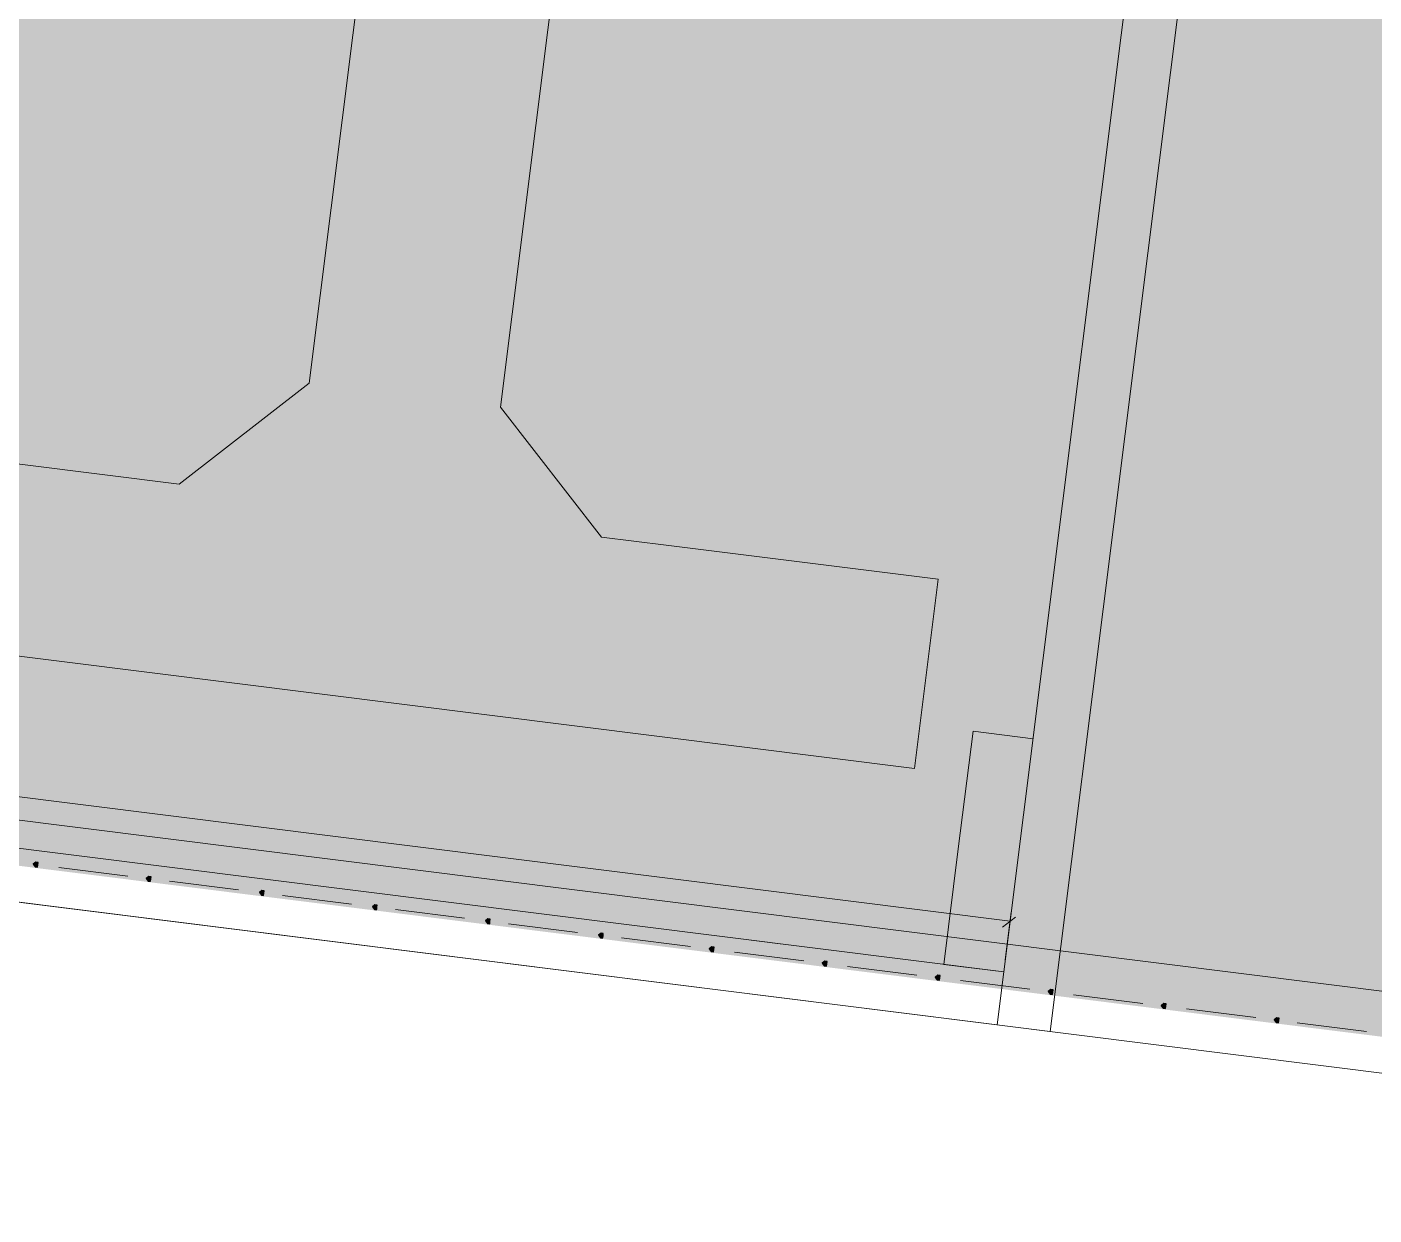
# Model space of a CAD drawing. Header units: metres. Extents: x -4 to 509425, y 7549 to 4732445.
# Drawn here: x 476000.656 to 476005.562, y 4719705.192 to 4719709.517 of the extents above; entities that cross this region are included whole.
import ezdxf

# ---------------------------------------------------------------- set-up
doc = ezdxf.new("R2010")
doc.units = ezdxf.units.M
doc.header["$LTSCALE"] = 0.01
doc.header["$MEASUREMENT"] = 0
doc.layers.get('0').update_dxf_attribs({"lineweight": 0})
doc.layers.add('_SUBESTACIÓN', color=1, linetype='Continuous')
doc.layers.add('SUBESTACION LA VID', color=253, linetype='Continuous')

# ---------------------------------------------------------------- blocks, each defined once
blk = doc.blocks.new('A$Cfff6051d')
at = {"layer": 'SUBESTACION LA VID', "transparency": 33554687}
h = blk.add_hatch(color=256, dxfattribs=at)
h.dxf.hatch_style = 2
h.paths.add_polyline_path([(476000.6961, 4719706.4668), (476000.6972, 4719706.4752), (476000.6888, 4719706.4762), (476000.6793, 4719706.4689), (476000.6867, 4719706.4594), (476000.6951, 4719706.4584)])
h = blk.add_hatch(color=256, dxfattribs=at)
h.dxf.hatch_style = 2
h.paths.add_polyline_path([(476001.1078, 4719706.4152), (476001.1088, 4719706.4236), (476001.1004, 4719706.4246), (476001.091, 4719706.4173), (476001.0983, 4719706.4078), (476001.1067, 4719706.4068)])
h = blk.add_hatch(color=256, dxfattribs=at)
h.dxf.hatch_style = 2
h.paths.add_polyline_path([(476001.5194, 4719706.3636), (476001.5204, 4719706.372), (476001.512, 4719706.373), (476001.5026, 4719706.3657), (476001.5099, 4719706.3562), (476001.5183, 4719706.3552)])
h = blk.add_hatch(color=256, dxfattribs=at)
h.dxf.hatch_style = 2
h.paths.add_polyline_path([(476001.931, 4719706.312), (476001.932, 4719706.3204), (476001.9236, 4719706.3214), (476001.9142, 4719706.3141), (476001.9215, 4719706.3046), (476001.9299, 4719706.3036)])
h = blk.add_hatch(color=256, dxfattribs=at)
h.dxf.hatch_style = 2
h.paths.add_polyline_path([(476002.3426, 4719706.2604), (476002.3437, 4719706.2688), (476002.3353, 4719706.2698), (476002.3258, 4719706.2625), (476002.3332, 4719706.253), (476002.3416, 4719706.252)])
h = blk.add_hatch(color=256, dxfattribs=at)
h.dxf.hatch_style = 2
h.paths.add_polyline_path([(476002.7542, 4719706.2088), (476002.7553, 4719706.2172), (476002.7469, 4719706.2182), (476002.7374, 4719706.2109), (476002.7448, 4719706.2014), (476002.7532, 4719706.2004)])
h = blk.add_hatch(color=256, dxfattribs=at)
h.dxf.hatch_style = 2
h.paths.add_polyline_path([(476003.1574, 4719706.1582), (476003.1585, 4719706.1666), (476003.1501, 4719706.1677), (476003.1406, 4719706.1603), (476003.148, 4719706.1509), (476003.1564, 4719706.1498)])
h = blk.add_hatch(color=256, dxfattribs=at)
h.dxf.hatch_style = 2
h.paths.add_polyline_path([(476003.5691, 4719706.1066), (476003.5701, 4719706.115), (476003.5617, 4719706.1161), (476003.5523, 4719706.1087), (476003.5596, 4719706.0993), (476003.568, 4719706.0982)])
h = blk.add_hatch(color=256, dxfattribs=at)
h.dxf.hatch_style = 2
h.paths.add_polyline_path([(476003.9807, 4719706.055), (476003.9817, 4719706.0634), (476003.9733, 4719706.0645), (476003.9639, 4719706.0571), (476003.9712, 4719706.0477), (476003.9796, 4719706.0466)])
h = blk.add_hatch(color=256, dxfattribs=at)
h.dxf.hatch_style = 2
h.paths.add_polyline_path([(476004.3923, 4719706.0034), (476004.3933, 4719706.0118), (476004.3849, 4719706.0129), (476004.3755, 4719706.0055), (476004.3828, 4719705.9961), (476004.3912, 4719705.995)])
h = blk.add_hatch(color=256, dxfattribs=at)
h.dxf.hatch_style = 2
h.paths.add_polyline_path([(476004.8039, 4719705.9518), (476004.805, 4719705.9602), (476004.7966, 4719705.9613), (476004.7871, 4719705.9539), (476004.7945, 4719705.9445), (476004.8029, 4719705.9434)])
h = blk.add_hatch(color=256, dxfattribs=at)
h.dxf.hatch_style = 2
h.paths.add_polyline_path([(476005.2155, 4719705.9002), (476005.2166, 4719705.9086), (476005.2082, 4719705.9097), (476005.1987, 4719705.9023), (476005.2061, 4719705.8929), (476005.2145, 4719705.8918)])
at = {"layer": 'SUBESTACION LA VID', "lineweight": 15}
for p, q in [((475994.4338, 4719707.4908), (476004.237, 4719706.2618)), ((476004.3202, 4719706.9254), (476004.1018, 4719706.9528)), ((476001.0238, 4719706.4257), (476000.7718, 4719706.4573)), ((476001.427, 4719706.3752), (476001.175, 4719706.4068)), ((476001.8386, 4719706.3236), (476001.5866, 4719706.3552)), ((476002.2502, 4719706.272), (476001.9982, 4719706.3036)), ((476004.2086, 4719706.2397), (476004.2559, 4719706.2765)), ((476004.2191, 4719706.119), (476004.2412, 4719706.2954)), ((476002.6618, 4719706.2204), (476002.4098, 4719706.252)), ((476003.0734, 4719706.1688), (476002.8214, 4719706.2004)), ((476003.399, 4719706.1791), (476003.2562, 4719706.197)), ((476003.4851, 4719706.1172), (476003.233, 4719706.1487)), ((476003.8967, 4719706.0655), (476003.6447, 4719706.0971)), ((476004.3083, 4719706.0139), (476004.0563, 4719706.0455)), ((476004.7199, 4719705.9623), (476004.4679, 4719705.9939)), ((476005.1315, 4719705.9107), (476004.8795, 4719705.9423)), ((476005.5347, 4719705.8602), (476005.2827, 4719705.8918))]:
    blk.add_line(p, q, dxfattribs=at)
for points in [[(475956.7562, 4719712.1291), (475967.9637, 4719801.5255), (476089.5502, 4719786.2823), (476086.0937, 4719758.7124), (476078.3057, 4719696.5919), (475956.7193, 4719711.8351)], [(475957.0502, 4719712.0922), (475968.2198, 4719801.1862), (476089.2182, 4719786.0167), (476085.7997, 4719758.7492), (476078.0486, 4719696.9228), (475957.0502, 4719712.0922)], [(475994.4921, 4719708.9767), (475995.0681, 4719713.5716), (475995.0934, 4719713.7733), (476001.3433, 4719712.9897), (476001.318, 4719712.7881), (475995.1942, 4719713.5559), (475994.4106, 4719707.306), (476004.2138, 4719706.077), (476004.1896, 4719705.8838), (475994.2604, 4719707.1286)], [(476004.9973, 4719712.3268), (476004.2138, 4719706.077), (475994.4106, 4719707.306), (475995.1942, 4719713.5559), (476001.318, 4719712.7881)], [(476002.9393, 4719712.5849), (476002.3811, 4719708.1327), (476002.7485, 4719707.66), (476002.9837, 4719707.6305), (476003.9749, 4719707.5062), (476003.8885, 4719706.8174), (475994.9002, 4719707.9443), (475994.9865, 4719708.6331), (475996.7422, 4719708.413), (476001.2112, 4719707.8527), (476001.6839, 4719708.2201), (476001.963, 4719710.4462), (476002.0156, 4719710.8662), (476001.6493, 4719711.3473), (475995.4247, 4719712.1276), (475995.5121, 4719712.8249), (476001.7367, 4719712.0445), (476002.2094, 4719712.4119), (476002.242, 4719712.6723)], [(475994.4106, 4719707.306), (476004.2138, 4719706.077), (476004.9973, 4719712.3268), (476003.4601, 4719712.5196), (476003.4854, 4719712.7212), (476005.2158, 4719712.5042), (476005.1906, 4719712.3026), (476004.6145, 4719707.7076), (476004.3828, 4719705.8596), (475994.2604, 4719707.1286)], [(476004.2138, 4719706.077), (476003.9954, 4719706.1044), (476004.0481, 4719706.5244), (476004.1018, 4719706.9528)], [(476004.0481, 4719706.5244), (476004.0481, 4719706.5244)], [(476004.0481, 4719706.5244), (476004.0481, 4719706.5244)], [(476004.0481, 4719706.5244), (476004.0481, 4719706.5244)], [(476004.0481, 4719706.5244), (476004.0481, 4719706.5244)], [(476004.0481, 4719706.5244), (476004.0481, 4719706.5244)], [(476004.0481, 4719706.5244), (476004.0481, 4719706.5244)], [(476004.0481, 4719706.5244), (476004.0481, 4719706.5244)], [(476004.0481, 4719706.5244), (476004.0481, 4719706.5244)]]:
    blk.add_lwpolyline(points, dxfattribs=at)
at = {"layer": 'SUBESTACION LA VID'}
for points in [[(476004.1018, 4719706.9528), (476004.1018, 4719706.9528)], [(476004.0481, 4719706.5244), (476004.0481, 4719706.5244)], [(476004.0481, 4719706.5244), (476004.0481, 4719706.5244)], [(476004.0481, 4719706.5244), (476004.0481, 4719706.5244)], [(476004.0481, 4719706.5244), (476004.0481, 4719706.5244)], [(476004.0481, 4719706.5244), (476004.0481, 4719706.5244)], [(476004.0481, 4719706.5244), (476004.0481, 4719706.5244)], [(476004.0481, 4719706.5244), (476004.0481, 4719706.5244)], [(476004.0481, 4719706.5244), (476004.0481, 4719706.5244)], [(476003.9954, 4719706.1044), (476003.9954, 4719706.1044)]]:
    blk.add_lwpolyline(points, dxfattribs=at)
at = {"layer": 'SUBESTACION LA VID', "lineweight": 0}
for points in [[(476004.1018, 4719706.9528), (476004.1018, 4719706.9528)], [(476003.9954, 4719706.1044), (476003.9954, 4719706.1044)]]:
    blk.add_lwpolyline(points, dxfattribs=at)
at = {"layer": 'SUBESTACION LA VID'}
for points in [[(476000.6961, 4719706.4668), (476000.6972, 4719706.4752), (476000.6888, 4719706.4762), (476000.6793, 4719706.4689), (476000.6867, 4719706.4594), (476000.6951, 4719706.4584)], [(476001.1078, 4719706.4152), (476001.1088, 4719706.4236), (476001.1004, 4719706.4246), (476001.091, 4719706.4173), (476001.0983, 4719706.4078), (476001.1067, 4719706.4068)], [(476001.5194, 4719706.3636), (476001.5204, 4719706.372), (476001.512, 4719706.373), (476001.5026, 4719706.3657), (476001.5099, 4719706.3562), (476001.5183, 4719706.3552)], [(476001.931, 4719706.312), (476001.932, 4719706.3204), (476001.9236, 4719706.3214), (476001.9142, 4719706.3141), (476001.9215, 4719706.3046), (476001.9299, 4719706.3036)], [(476002.3426, 4719706.2604), (476002.3437, 4719706.2688), (476002.3353, 4719706.2698), (476002.3258, 4719706.2625), (476002.3332, 4719706.253), (476002.3416, 4719706.252)], [(476002.7542, 4719706.2088), (476002.7553, 4719706.2172), (476002.7469, 4719706.2182), (476002.7374, 4719706.2109), (476002.7448, 4719706.2014), (476002.7532, 4719706.2004)], [(476003.1574, 4719706.1582), (476003.1585, 4719706.1666), (476003.1501, 4719706.1677), (476003.1406, 4719706.1603), (476003.148, 4719706.1509), (476003.1564, 4719706.1498)], [(476003.5691, 4719706.1066), (476003.5701, 4719706.115), (476003.5617, 4719706.1161), (476003.5523, 4719706.1087), (476003.5596, 4719706.0993), (476003.568, 4719706.0982)], [(476003.9807, 4719706.055), (476003.9817, 4719706.0634), (476003.9733, 4719706.0645), (476003.9639, 4719706.0571), (476003.9712, 4719706.0477), (476003.9796, 4719706.0466)], [(476004.3923, 4719706.0034), (476004.3933, 4719706.0118), (476004.3849, 4719706.0129), (476004.3755, 4719706.0055), (476004.3828, 4719705.9961), (476004.3912, 4719705.995)], [(476004.8039, 4719705.9518), (476004.805, 4719705.9602), (476004.7966, 4719705.9613), (476004.7871, 4719705.9539), (476004.7945, 4719705.9445), (476004.8029, 4719705.9434)], [(476005.2155, 4719705.9002), (476005.2166, 4719705.9086), (476005.2082, 4719705.9097), (476005.1987, 4719705.9023), (476005.2061, 4719705.8929), (476005.2145, 4719705.8918)]]:
    blk.add_lwpolyline(points, close=True, dxfattribs=at)
at = {"layer": 'SUBESTACION LA VID', "lineweight": 0}
for points in [[(476000.6961, 4719706.4668), (476000.6972, 4719706.4752), (476000.6888, 4719706.4762), (476000.6793, 4719706.4689), (476000.6867, 4719706.4594), (476000.6951, 4719706.4584)], [(476001.1078, 4719706.4152), (476001.1088, 4719706.4236), (476001.1004, 4719706.4246), (476001.091, 4719706.4173), (476001.0983, 4719706.4078), (476001.1067, 4719706.4068)], [(476001.5194, 4719706.3636), (476001.5204, 4719706.372), (476001.512, 4719706.373), (476001.5026, 4719706.3657), (476001.5099, 4719706.3562), (476001.5183, 4719706.3552)], [(476001.931, 4719706.312), (476001.932, 4719706.3204), (476001.9236, 4719706.3214), (476001.9142, 4719706.3141), (476001.9215, 4719706.3046), (476001.9299, 4719706.3036)], [(476002.3426, 4719706.2604), (476002.3437, 4719706.2688), (476002.3353, 4719706.2698), (476002.3258, 4719706.2625), (476002.3332, 4719706.253), (476002.3416, 4719706.252)], [(476002.7542, 4719706.2088), (476002.7553, 4719706.2172), (476002.7469, 4719706.2182), (476002.7374, 4719706.2109), (476002.7448, 4719706.2014), (476002.7532, 4719706.2004)], [(476003.1574, 4719706.1582), (476003.1585, 4719706.1666), (476003.1501, 4719706.1677), (476003.1406, 4719706.1603), (476003.148, 4719706.1509), (476003.1564, 4719706.1498)], [(476003.5691, 4719706.1066), (476003.5701, 4719706.115), (476003.5617, 4719706.1161), (476003.5523, 4719706.1087), (476003.5596, 4719706.0993), (476003.568, 4719706.0982)], [(476003.9807, 4719706.055), (476003.9817, 4719706.0634), (476003.9733, 4719706.0645), (476003.9639, 4719706.0571), (476003.9712, 4719706.0477), (476003.9796, 4719706.0466)], [(476004.3923, 4719706.0034), (476004.3933, 4719706.0118), (476004.3849, 4719706.0129), (476004.3755, 4719706.0055), (476004.3828, 4719705.9961), (476004.3912, 4719705.995)], [(476004.8039, 4719705.9518), (476004.805, 4719705.9602), (476004.7966, 4719705.9613), (476004.7871, 4719705.9539), (476004.7945, 4719705.9445), (476004.8029, 4719705.9434)], [(476005.2155, 4719705.9002), (476005.2166, 4719705.9086), (476005.2082, 4719705.9097), (476005.1987, 4719705.9023), (476005.2061, 4719705.8929), (476005.2145, 4719705.8918)]]:
    blk.add_lwpolyline(points, close=True, dxfattribs=at)

msp = doc.modelspace()

# ---------------------------------------------------------------- hatches: boundary and pattern name
at = {"layer": '_SUBESTACIÓN', "transparency": 33554559}
h = msp.add_hatch(color=1, dxfattribs=at)
h.dxf.hatch_style = 1
h.paths.add_polyline_path([(475968.6399, 4719805.825), (476089.9386, 4719790.615), (476078.1686, 4719696.74), (475956.8686, 4719711.9502)])

# ---------------------------------------------------------------- block references
at = {"linetype": 'Continuous'}
msp.add_blockref('A$Cfff6051d', (0, 0), dxfattribs=at)

doc.saveas('drawing.dxf')
